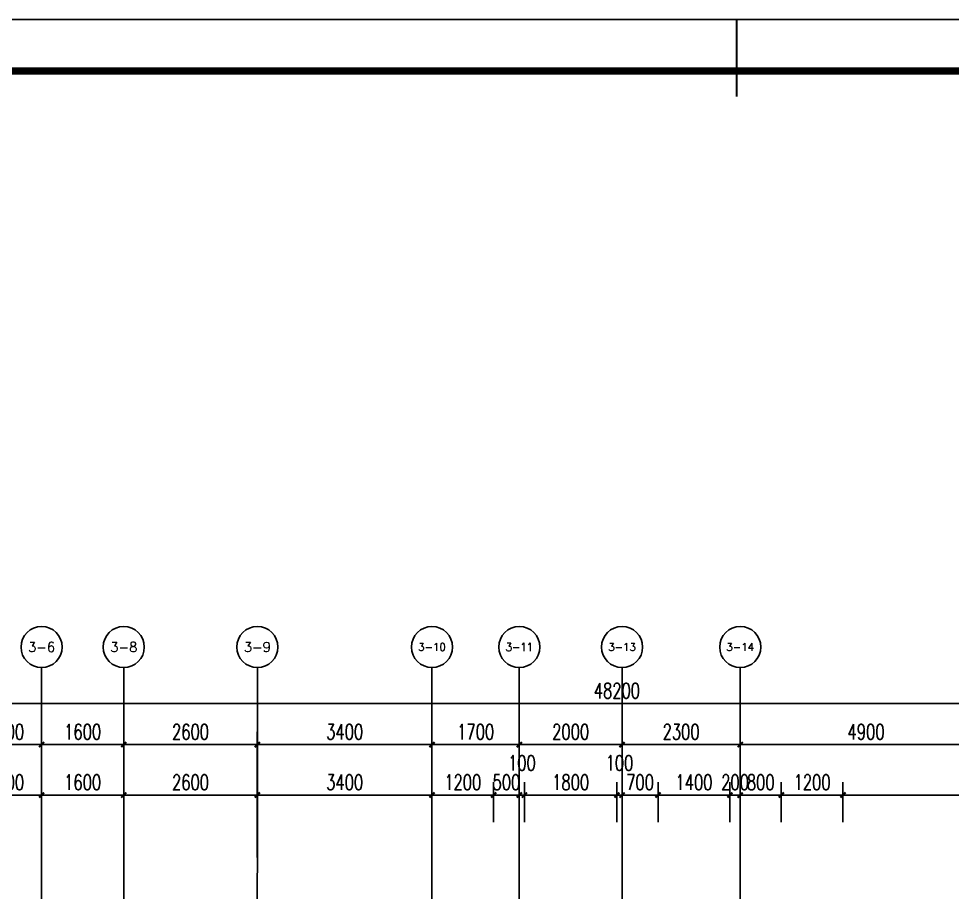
# Model space of a CAD drawing. Extents: x -59851 to 653804, y -249523 to 437614.
# Drawn here: x -31760 to -13585, y 89900 to 106912 of the extents above; entities that cross this region are included whole.
import ezdxf
from ezdxf.enums import TextEntityAlignment as Align

# ---------------------------------------------------------------- set-up
doc = ezdxf.new("R2010")
doc.units = 0
doc.header["$LTSCALE"] = 1000
doc.header["$MEASUREMENT"] = 0
for name, color, linetype in [('A-第三道尺寸线', 105, 'Continuous'), ('AXIS', 3, 'Continuous'), ('AXIS_TEXT', 7, 'Continuous'), ('DOTE', 16, 'Continuous'), ('LABEL_FIXBOX_PM', 7, 'Continuous'), ('LABEL_TXT_PM', 1, 'Continuous')]:
    doc.layers.add(name, color=color, linetype=linetype)
doc.styles.add('_TCH_AXIS', font='COMPLEX', dxfattribs={"bigfont": 'GBCBIG'})
doc.styles.add('_TCH_DIM_T3', font='SIMPLEX.shx', dxfattribs={"width": 0.705882, "bigfont": 'GBCBIG.shx'})
doc.styles.add('COMPLEX', font='COMPLEX')
doc.styles.add('LABEL_TXT_PM', font='pm_njadri_romans1.shx', dxfattribs={"width": 0.7, "bigfont": 'pm_njadri_hztxt.shx'})
doc.dimstyles.new('_TCH_ARCH&&100', dxfattribs={"dimtxt": 297.5, "dimasz": 100, "dimexe": 250, "dimexo": 300, "dimgap": 100, "dimtad": 1, "dimdec": 0, "dimzin": 0, "dimdsep": 46, "dimtxsty": '_TCH_DIM_T3', "dimblk": 'ARCHTICK', "dimcen": 0.09, "dimclrt": 7, "dimazin": 2, "dimtfac": 1, "dimtdec": 0, "dimtix": 1, "dimtmove": 2, "dimatfit": 3, "dimfxl": 0, "dimtolj": 1, "dimtzin": 0, "dimarcsym": 0})

# ---------------------------------------------------------------- blocks, each defined once
blk = doc.blocks.new('zhouxianssceng0329')
at = {"layer": 'DOTE'}
for p, q in [((-31314, 140298), (-31314, 156469)), ((-29714, 140298), (-29714, 156469)), ((-27114, 132090), (-27114, 156469)), ((-23714, 132090), (-23714, 156469)), ((-22014, 143398), (-22014, 156469)), ((-20014, 143398), (-20014, 156469)), ((-17714, 143398), (-17714, 156469))]:
    blk.add_line(p, q, dxfattribs=at)
blk = doc.blocks.new('PMSheet_A1_20150113_5-3892016032414355901')
at = {"layer": 'LABEL_FIXBOX_PM'}
blk.add_lwpolyline([(0, 594), (841, 594), (841, 0), (0, 0)], close=True, dxfattribs=at)
at = {"layer": 'LABEL_FIXBOX_PM', "const_width": 0.35}
blk.add_lwpolyline([(420.5, 594), (420.5, 579)], dxfattribs=at)
at = {"layer": 'LABEL_FIXBOX_PM', "const_width": 1.4}
blk.add_lwpolyline([(831, 584), (25, 584), (25, 10), (831, 10)], close=True, dxfattribs=at)
at = {"layer": 'LABEL_TXT_PM', "style": 'LABEL_TXT_PM'}
for tag, height, width, p in [('修改图应说明理由', 4.5, 0.7, (788.35, 468.8)), ('出图章签名', 4.5, 0.7, (759.46, 338.09)), ('建设单位_U01', 4.5, 0.7, (800.9, 212.14)), ('建设单位', 4.5, 0.7, (800.9, 210.2)), ('建设单位_D01', 4.5, 0.7, (800.9, 207.4)), ('项目名称_U01', 4.5, 0.7, (800.9, 200.42)), ('项目名称', 4.5, 0.7, (800.9, 198.19)), ('项目名称_D01', 4.5, 0.7, (800.9, 195.3)), ('设计编号', 4.5, 0.6, (780.76, 187.9)), ('分项号', 4.5, 0.6, (820.26, 188)), ('项目经理', 4.5, 0.7, (780.26, 172)), ('项目经理签名', 4.5, 0.7, (810.18, 172.26)), ('审定签名', 4.5, 0.7, (810.18, 164.16)), ('审定', 4.5, 0.7, (780.26, 163.9)), ('审核', 4.5, 0.7, (780.26, 156)), ('审核签名', 4.5, 0.7, (810.18, 156.26)), ('项目负责', 4.5, 0.7, (780.26, 148)), ('项目负责签名', 4.5, 0.7, (810.18, 148.26)), ('专业负责', 4.5, 0.7, (780.26, 140)), ('专业负责签名', 4.5, 0.7, (810.18, 140.26)), ('校对', 4.5, 0.7, (780.26, 131.9)), ('校对签名', 4.5, 0.7, (810.18, 132.16)), ('设计签名', 4.5, 0.7, (810.18, 124.26)), ('设计', 4.5, 0.7, (780.26, 124)), ('绘制', 4.5, 0.7, (780.26, 115.9)), ('绘制签名', 4.5, 0.7, (810.18, 116.16)), ('方案_01', 4.5, 0.7, (780.26, 95.9)), ('方案_01签名', 4.5, 0.7, (810.18, 96.16)), ('方案_02', 4.5, 0.7, (780.26, 87.9)), ('方案_02签名', 4.5, 0.7, (810.18, 88.16)), ('方案_03', 4.5, 0.7, (780.29, 79.9)), ('方案_03签名', 4.5, 0.7, (810.2, 80.16)), ('方案_04', 4.5, 0.7, (780.26, 71.9)), ('方案_04签名', 4.5, 0.7, (810.18, 72.16)), ('图名_U02', 4.5, 0.7, (790.5, 60.2)), ('图名_U01', 4.5, 0.7, (790.5, 54.2)), ('图名', 4.5, 0.7, (790.5, 47.96)), ('图名_D01', 4.5, 0.7, (790.5, 42.4)), ('图名_D02', 4.5, 0.7, (790.5, 37)), ('图号', 3.5, 0.7, (760.97, 20.95)), ('图档号', 3.5, 0.7, (781.1, 20.95)), ('日期', 3.5, 0.7, (801.07, 20.95)), ('版本号', 3.5, 0.7, (820.27, 20.95))]:
    blk.add_attdef(tag, text='', height=height, dxfattribs=dict(at, width=width)).set_placement(p, align=Align.CENTER)
blk = doc.blocks.new('_ArchTick')
at = {"color": 0, "linetype": 'ByBlock', "const_width": 0.4}
blk.add_lwpolyline([(-0.5, -0.5), (0.5, 0.5)], dxfattribs=at)
blk = doc.blocks.new('*D2623')
at = {"layer": 'A-第三道尺寸线', "color": 0, "lineweight": -2, "transparency": 16777216}
for p, q in [((-32714, 91267), (-32714, 92044)), ((-31314, 91267), (-31314, 92044)), ((-32714, 91794), (-31314, 91794))]:
    blk.add_line(p, q, dxfattribs=at)
at = {"layer": 'Defpoints', "color": 0, "transparency": 16777216}
for p in [(-31314, 91794), (-32714, 90967), (-31314, 90967)]:
    blk.add_point(p, dxfattribs=at)
at = {"layer": 'A-第三道尺寸线', "color": 0, "lineweight": -2, "transparency": 16777216, "xscale": 100, "yscale": 100, "zscale": 100, "rotation": 180}
blk.add_blockref('_ArchTick', (-32714, 91794), dxfattribs=at)
at = {"layer": 'A-第三道尺寸线', "color": 0, "lineweight": -2, "transparency": 16777216, "xscale": 100, "yscale": 100, "zscale": 100}
blk.add_blockref('_ArchTick', (-31314, 91794), dxfattribs=at)
at = {"layer": 'A-第三道尺寸线', "color": 7, "transparency": 16777216, "insert": (-32014, 92043), "char_height": 297.5, "attachment_point": 5, "style": '_TCH_DIM_T3'}
blk.add_mtext('\\A1;1400', dxfattribs=at)
blk = doc.blocks.new('*D2624')
at = {"layer": 'A-第三道尺寸线', "color": 0, "lineweight": -2, "transparency": 16777216}
for p, q in [((-31314, 91267), (-31314, 92044)), ((-29714, 91267), (-29714, 92044)), ((-31314, 91794), (-29714, 91794))]:
    blk.add_line(p, q, dxfattribs=at)
at = {"layer": 'Defpoints', "color": 0, "transparency": 16777216}
for p in [(-29714, 91794), (-31314, 90967), (-29714, 90967)]:
    blk.add_point(p, dxfattribs=at)
at = {"layer": 'A-第三道尺寸线', "color": 0, "lineweight": -2, "transparency": 16777216, "xscale": 100, "yscale": 100, "zscale": 100, "rotation": 180}
blk.add_blockref('_ArchTick', (-31314, 91794), dxfattribs=at)
at = {"layer": 'A-第三道尺寸线', "color": 0, "lineweight": -2, "transparency": 16777216, "xscale": 100, "yscale": 100, "zscale": 100}
blk.add_blockref('_ArchTick', (-29714, 91794), dxfattribs=at)
at = {"layer": 'A-第三道尺寸线', "color": 7, "transparency": 16777216, "insert": (-30514, 92043), "char_height": 297.5, "attachment_point": 5, "style": '_TCH_DIM_T3'}
blk.add_mtext('\\A1;1600', dxfattribs=at)
blk = doc.blocks.new('*D2625')
at = {"layer": 'A-第三道尺寸线', "color": 0, "lineweight": -2, "transparency": 16777216}
for p, q in [((-29714, 91267), (-29714, 92044)), ((-27114, 91267), (-27114, 92044)), ((-29714, 91794), (-27114, 91794))]:
    blk.add_line(p, q, dxfattribs=at)
at = {"layer": 'Defpoints', "color": 0, "transparency": 16777216}
for p in [(-27114, 91794), (-29714, 90967), (-27114, 90967)]:
    blk.add_point(p, dxfattribs=at)
at = {"layer": 'A-第三道尺寸线', "color": 0, "lineweight": -2, "transparency": 16777216, "xscale": 100, "yscale": 100, "zscale": 100, "rotation": 180}
blk.add_blockref('_ArchTick', (-29714, 91794), dxfattribs=at)
at = {"layer": 'A-第三道尺寸线', "color": 0, "lineweight": -2, "transparency": 16777216, "xscale": 100, "yscale": 100, "zscale": 100}
blk.add_blockref('_ArchTick', (-27114, 91794), dxfattribs=at)
at = {"layer": 'A-第三道尺寸线', "color": 7, "transparency": 16777216, "insert": (-28414, 92043), "char_height": 297.5, "attachment_point": 5, "style": '_TCH_DIM_T3'}
blk.add_mtext('\\A1;2600', dxfattribs=at)
blk = doc.blocks.new('*D2626')
at = {"layer": 'A-第三道尺寸线', "color": 0, "lineweight": -2, "transparency": 16777216}
for p, q in [((-27114, 91267), (-27114, 92044)), ((-23714, 91267), (-23714, 92044)), ((-27114, 91794), (-23714, 91794))]:
    blk.add_line(p, q, dxfattribs=at)
at = {"layer": 'Defpoints', "color": 0, "transparency": 16777216}
for p in [(-23714, 91794), (-27114, 90967), (-23714, 90967)]:
    blk.add_point(p, dxfattribs=at)
at = {"layer": 'A-第三道尺寸线', "color": 0, "lineweight": -2, "transparency": 16777216, "xscale": 100, "yscale": 100, "zscale": 100, "rotation": 180}
blk.add_blockref('_ArchTick', (-27114, 91794), dxfattribs=at)
at = {"layer": 'A-第三道尺寸线', "color": 0, "lineweight": -2, "transparency": 16777216, "xscale": 100, "yscale": 100, "zscale": 100}
blk.add_blockref('_ArchTick', (-23714, 91794), dxfattribs=at)
at = {"layer": 'A-第三道尺寸线', "color": 7, "transparency": 16777216, "insert": (-25414, 92043), "char_height": 297.5, "attachment_point": 5, "style": '_TCH_DIM_T3'}
blk.add_mtext('\\A1;3400', dxfattribs=at)
blk = doc.blocks.new('*D2627')
at = {"layer": 'A-第三道尺寸线', "color": 0, "lineweight": -2, "transparency": 16777216}
for p, q in [((-23714, 91267), (-23714, 92044)), ((-22514, 91267), (-22514, 92044)), ((-23714, 91794), (-22514, 91794))]:
    blk.add_line(p, q, dxfattribs=at)
at = {"layer": 'Defpoints', "color": 0, "transparency": 16777216}
for p in [(-22514, 91794), (-23714, 90967), (-22514, 90967)]:
    blk.add_point(p, dxfattribs=at)
at = {"layer": 'A-第三道尺寸线', "color": 0, "lineweight": -2, "transparency": 16777216, "xscale": 100, "yscale": 100, "zscale": 100, "rotation": 180}
blk.add_blockref('_ArchTick', (-23714, 91794), dxfattribs=at)
at = {"layer": 'A-第三道尺寸线', "color": 0, "lineweight": -2, "transparency": 16777216, "xscale": 100, "yscale": 100, "zscale": 100}
blk.add_blockref('_ArchTick', (-22514, 91794), dxfattribs=at)
at = {"layer": 'A-第三道尺寸线', "color": 7, "transparency": 16777216, "insert": (-23114, 92043), "char_height": 297.5, "attachment_point": 5, "style": '_TCH_DIM_T3'}
blk.add_mtext('\\A1;1200', dxfattribs=at)
blk = doc.blocks.new('*D2628')
at = {"layer": 'A-第三道尺寸线', "color": 0, "lineweight": -2, "transparency": 16777216}
for p, q in [((-22514, 91267), (-22514, 92044)), ((-22014, 91267), (-22014, 92044)), ((-22514, 91794), (-22614, 91794)), ((-22514, 91794), (-22014, 91794)), ((-22014, 91794), (-21914, 91794))]:
    blk.add_line(p, q, dxfattribs=at)
at = {"layer": 'Defpoints', "color": 0, "transparency": 16777216}
for p in [(-22014, 91794), (-22514, 90967), (-22014, 90967)]:
    blk.add_point(p, dxfattribs=at)
at = {"layer": 'A-第三道尺寸线', "color": 0, "lineweight": -2, "transparency": 16777216, "xscale": 100, "yscale": 100, "zscale": 100}
blk.add_blockref('_ArchTick', (-22514, 91794), dxfattribs=at)
at = {"layer": 'A-第三道尺寸线', "color": 0, "lineweight": -2, "transparency": 16777216, "xscale": 100, "yscale": 100, "zscale": 100, "rotation": 180}
blk.add_blockref('_ArchTick', (-22014, 91794), dxfattribs=at)
at = {"layer": 'A-第三道尺寸线', "color": 7, "transparency": 16777216, "insert": (-22264, 92043), "char_height": 297.5, "attachment_point": 5, "style": '_TCH_DIM_T3'}
blk.add_mtext('\\A1;500', dxfattribs=at)
blk = doc.blocks.new('*D2629')
at = {"layer": 'A-第三道尺寸线', "color": 0, "lineweight": -2, "transparency": 16777216}
for p, q in [((-22014, 91267), (-22014, 92044)), ((-21914, 91267), (-21914, 92044)), ((-22014, 91794), (-22114, 91794)), ((-22014, 91794), (-21914, 91794)), ((-21914, 91794), (-21814, 91794))]:
    blk.add_line(p, q, dxfattribs=at)
at = {"layer": 'Defpoints', "color": 0, "transparency": 16777216}
for p in [(-21914, 91794), (-22014, 90967), (-21914, 90967)]:
    blk.add_point(p, dxfattribs=at)
at = {"layer": 'A-第三道尺寸线', "color": 0, "lineweight": -2, "transparency": 16777216, "xscale": 100, "yscale": 100, "zscale": 100}
blk.add_blockref('_ArchTick', (-22014, 91794), dxfattribs=at)
at = {"layer": 'A-第三道尺寸线', "color": 0, "lineweight": -2, "transparency": 16777216, "xscale": 100, "yscale": 100, "zscale": 100, "rotation": 180}
blk.add_blockref('_ArchTick', (-21914, 91794), dxfattribs=at)
at = {"layer": 'A-第三道尺寸线', "color": 7, "transparency": 16777216, "insert": (-21964, 92419), "char_height": 297.5, "attachment_point": 5, "style": '_TCH_DIM_T3'}
blk.add_mtext('\\A1;100', dxfattribs=at)
blk = doc.blocks.new('*D2630')
at = {"layer": 'A-第三道尺寸线', "color": 0, "lineweight": -2, "transparency": 16777216}
for p, q in [((-21914, 91267), (-21914, 92044)), ((-20114, 91267), (-20114, 92044)), ((-21914, 91794), (-20114, 91794))]:
    blk.add_line(p, q, dxfattribs=at)
at = {"layer": 'Defpoints', "color": 0, "transparency": 16777216}
for p in [(-20114, 91794), (-21914, 90967), (-20114, 90967)]:
    blk.add_point(p, dxfattribs=at)
at = {"layer": 'A-第三道尺寸线', "color": 0, "lineweight": -2, "transparency": 16777216, "xscale": 100, "yscale": 100, "zscale": 100, "rotation": 180}
blk.add_blockref('_ArchTick', (-21914, 91794), dxfattribs=at)
at = {"layer": 'A-第三道尺寸线', "color": 0, "lineweight": -2, "transparency": 16777216, "xscale": 100, "yscale": 100, "zscale": 100}
blk.add_blockref('_ArchTick', (-20114, 91794), dxfattribs=at)
at = {"layer": 'A-第三道尺寸线', "color": 7, "transparency": 16777216, "insert": (-21014, 92043), "char_height": 297.5, "attachment_point": 5, "style": '_TCH_DIM_T3'}
blk.add_mtext('\\A1;1800', dxfattribs=at)
blk = doc.blocks.new('*D2631')
at = {"layer": 'A-第三道尺寸线', "color": 0, "lineweight": -2, "transparency": 16777216}
for p, q in [((-20114, 91267), (-20114, 92044)), ((-20014, 91267), (-20014, 92044)), ((-20114, 91794), (-20214, 91794)), ((-20114, 91794), (-20014, 91794)), ((-20014, 91794), (-19914, 91794))]:
    blk.add_line(p, q, dxfattribs=at)
at = {"layer": 'Defpoints', "color": 0, "transparency": 16777216}
for p in [(-20014, 91794), (-20114, 90967), (-20014, 90967)]:
    blk.add_point(p, dxfattribs=at)
at = {"layer": 'A-第三道尺寸线', "color": 0, "lineweight": -2, "transparency": 16777216, "xscale": 100, "yscale": 100, "zscale": 100}
blk.add_blockref('_ArchTick', (-20114, 91794), dxfattribs=at)
at = {"layer": 'A-第三道尺寸线', "color": 0, "lineweight": -2, "transparency": 16777216, "xscale": 100, "yscale": 100, "zscale": 100, "rotation": 180}
blk.add_blockref('_ArchTick', (-20014, 91794), dxfattribs=at)
at = {"layer": 'A-第三道尺寸线', "color": 7, "transparency": 16777216, "insert": (-20064, 92419), "char_height": 297.5, "attachment_point": 5, "style": '_TCH_DIM_T3'}
blk.add_mtext('\\A1;100', dxfattribs=at)
blk = doc.blocks.new('*D2632')
at = {"layer": 'A-第三道尺寸线', "color": 0, "lineweight": -2, "transparency": 16777216}
for p, q in [((-20014, 91267), (-20014, 92044)), ((-19314, 91267), (-19314, 92044)), ((-20014, 91794), (-20114, 91794)), ((-20014, 91794), (-19314, 91794)), ((-19314, 91794), (-19214, 91794))]:
    blk.add_line(p, q, dxfattribs=at)
at = {"layer": 'Defpoints', "color": 0, "transparency": 16777216}
for p in [(-19314, 91794), (-20014, 90967), (-19314, 90967)]:
    blk.add_point(p, dxfattribs=at)
at = {"layer": 'A-第三道尺寸线', "color": 0, "lineweight": -2, "transparency": 16777216, "xscale": 100, "yscale": 100, "zscale": 100}
blk.add_blockref('_ArchTick', (-20014, 91794), dxfattribs=at)
at = {"layer": 'A-第三道尺寸线', "color": 0, "lineweight": -2, "transparency": 16777216, "xscale": 100, "yscale": 100, "zscale": 100, "rotation": 180}
blk.add_blockref('_ArchTick', (-19314, 91794), dxfattribs=at)
at = {"layer": 'A-第三道尺寸线', "color": 7, "transparency": 16777216, "insert": (-19664, 92043), "char_height": 297.5, "attachment_point": 5, "style": '_TCH_DIM_T3'}
blk.add_mtext('\\A1;700', dxfattribs=at)
blk = doc.blocks.new('*D2633')
at = {"layer": 'A-第三道尺寸线', "color": 0, "lineweight": -2, "transparency": 16777216}
for p, q in [((-19314, 91267), (-19314, 92044)), ((-17914, 91267), (-17914, 92044)), ((-19314, 91794), (-17914, 91794))]:
    blk.add_line(p, q, dxfattribs=at)
at = {"layer": 'Defpoints', "color": 0, "transparency": 16777216}
for p in [(-17914, 91794), (-19314, 90967), (-17914, 90967)]:
    blk.add_point(p, dxfattribs=at)
at = {"layer": 'A-第三道尺寸线', "color": 0, "lineweight": -2, "transparency": 16777216, "xscale": 100, "yscale": 100, "zscale": 100, "rotation": 180}
blk.add_blockref('_ArchTick', (-19314, 91794), dxfattribs=at)
at = {"layer": 'A-第三道尺寸线', "color": 0, "lineweight": -2, "transparency": 16777216, "xscale": 100, "yscale": 100, "zscale": 100}
blk.add_blockref('_ArchTick', (-17914, 91794), dxfattribs=at)
at = {"layer": 'A-第三道尺寸线', "color": 7, "transparency": 16777216, "insert": (-18614, 92043), "char_height": 297.5, "attachment_point": 5, "style": '_TCH_DIM_T3'}
blk.add_mtext('\\A1;1400', dxfattribs=at)
blk = doc.blocks.new('*D2634')
at = {"layer": 'A-第三道尺寸线', "color": 0, "lineweight": -2, "transparency": 16777216}
for p, q in [((-17914, 91267), (-17914, 92044)), ((-17714, 91267), (-17714, 92044)), ((-17914, 91794), (-18014, 91794)), ((-17914, 91794), (-17714, 91794)), ((-17714, 91794), (-17614, 91794))]:
    blk.add_line(p, q, dxfattribs=at)
at = {"layer": 'Defpoints', "color": 0, "transparency": 16777216}
for p in [(-17714, 91794), (-17914, 90967), (-17714, 90967)]:
    blk.add_point(p, dxfattribs=at)
at = {"layer": 'A-第三道尺寸线', "color": 0, "lineweight": -2, "transparency": 16777216, "xscale": 100, "yscale": 100, "zscale": 100}
blk.add_blockref('_ArchTick', (-17914, 91794), dxfattribs=at)
at = {"layer": 'A-第三道尺寸线', "color": 0, "lineweight": -2, "transparency": 16777216, "xscale": 100, "yscale": 100, "zscale": 100, "rotation": 180}
blk.add_blockref('_ArchTick', (-17714, 91794), dxfattribs=at)
at = {"layer": 'A-第三道尺寸线', "color": 7, "transparency": 16777216, "insert": (-17814, 92043), "char_height": 297.5, "attachment_point": 5, "style": '_TCH_DIM_T3'}
blk.add_mtext('\\A1;200', dxfattribs=at)
blk = doc.blocks.new('*D2635')
at = {"layer": 'A-第三道尺寸线', "color": 0, "lineweight": -2, "transparency": 16777216}
for p, q in [((-17714, 91267), (-17714, 92044)), ((-16914, 91267), (-16914, 92044)), ((-17714, 91794), (-16914, 91794))]:
    blk.add_line(p, q, dxfattribs=at)
at = {"layer": 'Defpoints', "color": 0, "transparency": 16777216}
for p in [(-16914, 91794), (-17714, 90967), (-16914, 90967)]:
    blk.add_point(p, dxfattribs=at)
at = {"layer": 'A-第三道尺寸线', "color": 0, "lineweight": -2, "transparency": 16777216, "xscale": 100, "yscale": 100, "zscale": 100, "rotation": 180}
blk.add_blockref('_ArchTick', (-17714, 91794), dxfattribs=at)
at = {"layer": 'A-第三道尺寸线', "color": 0, "lineweight": -2, "transparency": 16777216, "xscale": 100, "yscale": 100, "zscale": 100}
blk.add_blockref('_ArchTick', (-16914, 91794), dxfattribs=at)
at = {"layer": 'A-第三道尺寸线', "color": 7, "transparency": 16777216, "insert": (-17314, 92043), "char_height": 297.5, "attachment_point": 5, "style": '_TCH_DIM_T3'}
blk.add_mtext('\\A1;800', dxfattribs=at)
blk = doc.blocks.new('*D2636')
at = {"layer": 'A-第三道尺寸线', "color": 0, "lineweight": -2, "transparency": 16777216}
for p, q in [((-16914, 91267), (-16914, 92044)), ((-15714, 91267), (-15714, 92044)), ((-16914, 91794), (-15714, 91794))]:
    blk.add_line(p, q, dxfattribs=at)
at = {"layer": 'Defpoints', "color": 0, "transparency": 16777216}
for p in [(-15714, 91794), (-16914, 90967), (-15714, 90967)]:
    blk.add_point(p, dxfattribs=at)
at = {"layer": 'A-第三道尺寸线', "color": 0, "lineweight": -2, "transparency": 16777216, "xscale": 100, "yscale": 100, "zscale": 100, "rotation": 180}
blk.add_blockref('_ArchTick', (-16914, 91794), dxfattribs=at)
at = {"layer": 'A-第三道尺寸线', "color": 0, "lineweight": -2, "transparency": 16777216, "xscale": 100, "yscale": 100, "zscale": 100}
blk.add_blockref('_ArchTick', (-15714, 91794), dxfattribs=at)
at = {"layer": 'A-第三道尺寸线', "color": 7, "transparency": 16777216, "insert": (-16314, 92043), "char_height": 297.5, "attachment_point": 5, "style": '_TCH_DIM_T3'}
blk.add_mtext('\\A1;1200', dxfattribs=at)
blk = doc.blocks.new('*D2637')
at = {"layer": 'A-第三道尺寸线', "color": 0, "lineweight": -2, "transparency": 16777216}
for p, q in [((-15714, 91267), (-15714, 92044)), ((-9714, 91267), (-9714, 92044)), ((-15714, 91794), (-9714, 91794))]:
    blk.add_line(p, q, dxfattribs=at)
at = {"layer": 'Defpoints', "color": 0, "transparency": 16777216}
for p in [(-9714, 91794), (-15714, 90967), (-9714, 90967)]:
    blk.add_point(p, dxfattribs=at)
at = {"layer": 'A-第三道尺寸线', "color": 0, "lineweight": -2, "transparency": 16777216, "xscale": 100, "yscale": 100, "zscale": 100, "rotation": 180}
blk.add_blockref('_ArchTick', (-15714, 91794), dxfattribs=at)
at = {"layer": 'A-第三道尺寸线', "color": 0, "lineweight": -2, "transparency": 16777216, "xscale": 100, "yscale": 100, "zscale": 100}
blk.add_blockref('_ArchTick', (-9714, 91794), dxfattribs=at)
at = {"layer": 'A-第三道尺寸线', "color": 7, "transparency": 16777216, "insert": (-12714, 92043), "char_height": 297.5, "attachment_point": 5, "style": '_TCH_DIM_T3'}
blk.add_mtext('\\A1;6000', dxfattribs=at)
blk = doc.blocks.new('*D2913')
at = {"layer": 'AXIS', "color": 0, "lineweight": -2, "transparency": 16777216}
for p, q in [((-32714, 90577), (-32714, 93027)), ((-31314, 90577), (-31314, 93027)), ((-32714, 92777), (-31314, 92777))]:
    blk.add_line(p, q, dxfattribs=at)
at = {"layer": 'Defpoints', "color": 0, "transparency": 16777216}
for p in [(-31314, 92777), (-32714, 90277), (-31314, 90277)]:
    blk.add_point(p, dxfattribs=at)
at = {"layer": 'AXIS', "color": 0, "lineweight": -2, "transparency": 16777216, "xscale": 100, "yscale": 100, "zscale": 100, "rotation": 180}
blk.add_blockref('_ArchTick', (-32714, 92777), dxfattribs=at)
at = {"layer": 'AXIS', "color": 0, "lineweight": -2, "transparency": 16777216, "xscale": 100, "yscale": 100, "zscale": 100}
blk.add_blockref('_ArchTick', (-31314, 92777), dxfattribs=at)
at = {"layer": 'AXIS', "color": 7, "transparency": 16777216, "insert": (-32014, 93026), "char_height": 297.5, "attachment_point": 5, "style": '_TCH_DIM_T3'}
blk.add_mtext('\\A1;1400', dxfattribs=at)
blk = doc.blocks.new('*D2914')
at = {"layer": 'AXIS', "color": 0, "lineweight": -2, "transparency": 16777216}
for p, q in [((-31314, 90577), (-31314, 93027)), ((-29714, 90577), (-29714, 93027)), ((-31314, 92777), (-29714, 92777))]:
    blk.add_line(p, q, dxfattribs=at)
at = {"layer": 'Defpoints', "color": 0, "transparency": 16777216}
for p in [(-29714, 92777), (-31314, 90277), (-29714, 90277)]:
    blk.add_point(p, dxfattribs=at)
at = {"layer": 'AXIS', "color": 0, "lineweight": -2, "transparency": 16777216, "xscale": 100, "yscale": 100, "zscale": 100, "rotation": 180}
blk.add_blockref('_ArchTick', (-31314, 92777), dxfattribs=at)
at = {"layer": 'AXIS', "color": 0, "lineweight": -2, "transparency": 16777216, "xscale": 100, "yscale": 100, "zscale": 100}
blk.add_blockref('_ArchTick', (-29714, 92777), dxfattribs=at)
at = {"layer": 'AXIS', "color": 7, "transparency": 16777216, "insert": (-30514, 93026), "char_height": 297.5, "attachment_point": 5, "style": '_TCH_DIM_T3'}
blk.add_mtext('\\A1;1600', dxfattribs=at)
blk = doc.blocks.new('*D2915')
at = {"layer": 'AXIS', "color": 0, "lineweight": -2, "transparency": 16777216}
for p, q in [((-29714, 90577), (-29714, 93027)), ((-27114, 90577), (-27114, 93027)), ((-29714, 92777), (-27114, 92777))]:
    blk.add_line(p, q, dxfattribs=at)
at = {"layer": 'Defpoints', "color": 0, "transparency": 16777216}
for p in [(-27114, 92777), (-29714, 90277), (-27114, 90277)]:
    blk.add_point(p, dxfattribs=at)
at = {"layer": 'AXIS', "color": 0, "lineweight": -2, "transparency": 16777216, "xscale": 100, "yscale": 100, "zscale": 100, "rotation": 180}
blk.add_blockref('_ArchTick', (-29714, 92777), dxfattribs=at)
at = {"layer": 'AXIS', "color": 0, "lineweight": -2, "transparency": 16777216, "xscale": 100, "yscale": 100, "zscale": 100}
blk.add_blockref('_ArchTick', (-27114, 92777), dxfattribs=at)
at = {"layer": 'AXIS', "color": 7, "transparency": 16777216, "insert": (-28414, 93026), "char_height": 297.5, "attachment_point": 5, "style": '_TCH_DIM_T3'}
blk.add_mtext('\\A1;2600', dxfattribs=at)
blk = doc.blocks.new('*D2916')
at = {"layer": 'AXIS', "color": 0, "lineweight": -2, "transparency": 16777216}
for p, q in [((-27114, 90577), (-27114, 93027)), ((-23714, 90577), (-23714, 93027)), ((-27114, 92777), (-23714, 92777))]:
    blk.add_line(p, q, dxfattribs=at)
at = {"layer": 'Defpoints', "color": 0, "transparency": 16777216}
for p in [(-23714, 92777), (-27114, 90277), (-23714, 90277)]:
    blk.add_point(p, dxfattribs=at)
at = {"layer": 'AXIS', "color": 0, "lineweight": -2, "transparency": 16777216, "xscale": 100, "yscale": 100, "zscale": 100, "rotation": 180}
blk.add_blockref('_ArchTick', (-27114, 92777), dxfattribs=at)
at = {"layer": 'AXIS', "color": 0, "lineweight": -2, "transparency": 16777216, "xscale": 100, "yscale": 100, "zscale": 100}
blk.add_blockref('_ArchTick', (-23714, 92777), dxfattribs=at)
at = {"layer": 'AXIS', "color": 7, "transparency": 16777216, "insert": (-25414, 93026), "char_height": 297.5, "attachment_point": 5, "style": '_TCH_DIM_T3'}
blk.add_mtext('\\A1;3400', dxfattribs=at)
blk = doc.blocks.new('*D2917')
at = {"layer": 'AXIS', "color": 0, "lineweight": -2, "transparency": 16777216}
for p, q in [((-23714, 90577), (-23714, 93027)), ((-22014, 90577), (-22014, 93027)), ((-23714, 92777), (-22014, 92777))]:
    blk.add_line(p, q, dxfattribs=at)
at = {"layer": 'Defpoints', "color": 0, "transparency": 16777216}
for p in [(-22014, 92777), (-23714, 90277), (-22014, 90277)]:
    blk.add_point(p, dxfattribs=at)
at = {"layer": 'AXIS', "color": 0, "lineweight": -2, "transparency": 16777216, "xscale": 100, "yscale": 100, "zscale": 100, "rotation": 180}
blk.add_blockref('_ArchTick', (-23714, 92777), dxfattribs=at)
at = {"layer": 'AXIS', "color": 0, "lineweight": -2, "transparency": 16777216, "xscale": 100, "yscale": 100, "zscale": 100}
blk.add_blockref('_ArchTick', (-22014, 92777), dxfattribs=at)
at = {"layer": 'AXIS', "color": 7, "transparency": 16777216, "insert": (-22864, 93026), "char_height": 297.5, "attachment_point": 5, "style": '_TCH_DIM_T3'}
blk.add_mtext('\\A1;1700', dxfattribs=at)
blk = doc.blocks.new('*D2918')
at = {"layer": 'AXIS', "color": 0, "lineweight": -2, "transparency": 16777216}
for p, q in [((-22014, 90577), (-22014, 93027)), ((-20014, 90577), (-20014, 93027)), ((-22014, 92777), (-20014, 92777))]:
    blk.add_line(p, q, dxfattribs=at)
at = {"layer": 'Defpoints', "color": 0, "transparency": 16777216}
for p in [(-20014, 92777), (-22014, 90277), (-20014, 90277)]:
    blk.add_point(p, dxfattribs=at)
at = {"layer": 'AXIS', "color": 0, "lineweight": -2, "transparency": 16777216, "xscale": 100, "yscale": 100, "zscale": 100, "rotation": 180}
blk.add_blockref('_ArchTick', (-22014, 92777), dxfattribs=at)
at = {"layer": 'AXIS', "color": 0, "lineweight": -2, "transparency": 16777216, "xscale": 100, "yscale": 100, "zscale": 100}
blk.add_blockref('_ArchTick', (-20014, 92777), dxfattribs=at)
at = {"layer": 'AXIS', "color": 7, "transparency": 16777216, "insert": (-21014, 93026), "char_height": 297.5, "attachment_point": 5, "style": '_TCH_DIM_T3'}
blk.add_mtext('\\A1;2000', dxfattribs=at)
blk = doc.blocks.new('*D2919')
at = {"layer": 'AXIS', "color": 0, "lineweight": -2, "transparency": 16777216}
for p, q in [((-20014, 90577), (-20014, 93027)), ((-17714, 90577), (-17714, 93027)), ((-20014, 92777), (-17714, 92777))]:
    blk.add_line(p, q, dxfattribs=at)
at = {"layer": 'Defpoints', "color": 0, "transparency": 16777216}
for p in [(-17714, 92777), (-20014, 90277), (-17714, 90277)]:
    blk.add_point(p, dxfattribs=at)
at = {"layer": 'AXIS', "color": 0, "lineweight": -2, "transparency": 16777216, "xscale": 100, "yscale": 100, "zscale": 100, "rotation": 180}
blk.add_blockref('_ArchTick', (-20014, 92777), dxfattribs=at)
at = {"layer": 'AXIS', "color": 0, "lineweight": -2, "transparency": 16777216, "xscale": 100, "yscale": 100, "zscale": 100}
blk.add_blockref('_ArchTick', (-17714, 92777), dxfattribs=at)
at = {"layer": 'AXIS', "color": 7, "transparency": 16777216, "insert": (-18864, 93026), "char_height": 297.5, "attachment_point": 5, "style": '_TCH_DIM_T3'}
blk.add_mtext('\\A1;2300', dxfattribs=at)
blk = doc.blocks.new('*D2920')
at = {"layer": 'AXIS', "color": 0, "lineweight": -2, "transparency": 16777216}
for p, q in [((-17714, 90577), (-17714, 93027)), ((-12814, 90577), (-12814, 93027)), ((-17714, 92777), (-12814, 92777))]:
    blk.add_line(p, q, dxfattribs=at)
at = {"layer": 'Defpoints', "color": 0, "transparency": 16777216}
for p in [(-12814, 92777), (-17714, 90277), (-12814, 90277)]:
    blk.add_point(p, dxfattribs=at)
at = {"layer": 'AXIS', "color": 0, "lineweight": -2, "transparency": 16777216, "xscale": 100, "yscale": 100, "zscale": 100, "rotation": 180}
blk.add_blockref('_ArchTick', (-17714, 92777), dxfattribs=at)
at = {"layer": 'AXIS', "color": 0, "lineweight": -2, "transparency": 16777216, "xscale": 100, "yscale": 100, "zscale": 100}
blk.add_blockref('_ArchTick', (-12814, 92777), dxfattribs=at)
at = {"layer": 'AXIS', "color": 7, "transparency": 16777216, "insert": (-15264, 93026), "char_height": 297.5, "attachment_point": 5, "style": '_TCH_DIM_T3'}
blk.add_mtext('\\A1;4900', dxfattribs=at)
blk = doc.blocks.new('*D2927')
at = {"layer": 'AXIS', "color": 0, "lineweight": -2, "transparency": 16777216}
for p, q in [((-44214, 92344), (-44214, 93827)), ((3986, 92344), (3986, 93827)), ((-44214, 93577), (3986, 93577))]:
    blk.add_line(p, q, dxfattribs=at)
at = {"layer": 'Defpoints', "color": 0, "transparency": 16777216}
for p in [(3986, 93577), (-44214, 92044), (3986, 92044)]:
    blk.add_point(p, dxfattribs=at)
at = {"layer": 'AXIS', "color": 0, "lineweight": -2, "transparency": 16777216, "xscale": 100, "yscale": 100, "zscale": 100, "rotation": 180}
blk.add_blockref('_ArchTick', (-44214, 93577), dxfattribs=at)
at = {"layer": 'AXIS', "color": 0, "lineweight": -2, "transparency": 16777216, "xscale": 100, "yscale": 100, "zscale": 100}
blk.add_blockref('_ArchTick', (3986, 93577), dxfattribs=at)
at = {"layer": 'AXIS', "color": 7, "transparency": 16777216, "insert": (-20114, 93826), "char_height": 297.5, "attachment_point": 5, "style": '_TCH_DIM_T3'}
blk.add_mtext('\\A1;48200', dxfattribs=at)
blk = doc.blocks.new('_AXISO')
blk.add_circle((0, 0), 0.5)
at = {"layer": 'AXIS_TEXT', "style": 'COMPLEX', "width": 1.041667}
blk.add_attdef('A', text='', height=0.56, dxfattribs=at).set_placement((-0.25, -0.28), (0.25, -0.28), align=Align.FIT)

msp = doc.modelspace()

# ---------------------------------------------------------------- linework, layer by layer
at = {"layer": 'AXIS'}
for p, q in [((-31313.7, 90276.9), (-31313.7, 94276.9)), ((-29713.7, 90276.9), (-29713.7, 94276.9)), ((-27113.7, 90276.9), (-27113.7, 94276.9)), ((-23713.7, 90276.9), (-23713.7, 94276.9)), ((-22013.7, 90276.9), (-22013.7, 94276.9)), ((-20013.7, 90276.9), (-20013.7, 94276.9)), ((-17713.7, 90276.9), (-17713.7, 94276.9))]:
    msp.add_line(p, q, dxfattribs=at)

# ---------------------------------------------------------------- block references
at = {"xscale": 100, "yscale": 100, "zscale": 100}
msp.add_blockref('PMSheet_A1_20150113_5-3892016032414355901', (-59833.4, 47494.6), dxfattribs=at)
msp.add_blockref('zhouxianssceng0329', (0, -66192.5))
at = {"layer": 'AXIS'}
ref = msp.add_blockref('_AXISO', (-31313.7, 94676.9), dxfattribs=dict(at, xscale=800, yscale=800, zscale=800))
ref.add_attrib('A', '3-6', dxfattribs={"layer": 'AXIS_TEXT', "height": 187.78, "style": '_TCH_AXIS'}).set_placement((-31577.5, 94583), (-31049.9, 94583), align=Align.FIT)
ref = msp.add_blockref('_AXISO', (-29713.7, 94676.9), dxfattribs=dict(at, xscale=800, yscale=800, zscale=800))
ref.add_attrib('A', '3-8', dxfattribs={"layer": 'AXIS_TEXT', "height": 187.78, "style": '_TCH_AXIS'}).set_placement((-29977.5, 94583), (-29449.9, 94583), align=Align.FIT)
ref = msp.add_blockref('_AXISO', (-27113.7, 94676.9), dxfattribs=dict(at, xscale=800, yscale=800, zscale=800))
ref.add_attrib('A', '3-9', dxfattribs={"layer": 'AXIS_TEXT', "height": 187.78, "style": '_TCH_AXIS'}).set_placement((-27377.5, 94583), (-26849.9, 94583), align=Align.FIT)
ref = msp.add_blockref('_AXISO', (-23713.7, 94676.9), dxfattribs=dict(at, xscale=800, yscale=800, zscale=800))
ref.add_attrib('A', '3-10', dxfattribs={"layer": 'AXIS_TEXT', "height": 152.88, "style": '_TCH_AXIS'}).set_placement((-23983.1, 94600.4), (-23444.4, 94600.4), align=Align.FIT)
ref = msp.add_blockref('_AXISO', (-22013.7, 94676.9), dxfattribs=dict(at, xscale=800, yscale=800, zscale=800))
ref.add_attrib('A', '3-11', dxfattribs={"layer": 'AXIS_TEXT', "height": 163.05, "style": '_TCH_AXIS'}).set_placement((-22281.6, 94595.4), (-21745.8, 94595.4), align=Align.FIT)
ref = msp.add_blockref('_AXISO', (-20013.7, 94676.9), dxfattribs=dict(at, xscale=800, yscale=800, zscale=800))
ref.add_attrib('A', '3-13', dxfattribs={"layer": 'AXIS_TEXT', "height": 152.88, "style": '_TCH_AXIS'}).set_placement((-20283.1, 94600.4), (-19744.4, 94600.4), align=Align.FIT)
ref = msp.add_blockref('_AXISO', (-17713.7, 94676.9), dxfattribs=dict(at, xscale=800, yscale=800, zscale=800))
ref.add_attrib('A', '3-14', dxfattribs={"layer": 'AXIS_TEXT', "height": 149.15, "style": '_TCH_AXIS'}).set_placement((-17983.6, 94602.3), (-17443.8, 94602.3), align=Align.FIT)

# ---------------------------------------------------------------- dimensions: what is measured, and where the dimension line sits
at = {"layer": 'A-第三道尺寸线'}
for base, p1, p2, picture, middle in [((-21913.7, 91794.1), (-22013.7, 90966.9), (-21913.7, 90966.9), '*D2629', (-21963.7, 92419.1)), ((-20013.7, 91794.1), (-20113.7, 90966.9), (-20013.7, 90966.9), '*D2631', (-20063.7, 92419.1))]:
    dim = msp.add_linear_dim(base=base, p1=p1, p2=p2, angle=0, dimstyle='_TCH_ARCH&&100', dxfattribs=at)
    dim.commit()
    dim.dimension.update_dxf_attribs({"geometry": picture, "text_midpoint": middle, "dimtype": 161})
for p1, p2, picture, middle in [((-32713.7, 90966.9), (-31313.7, 90966.9), '*D2623', (-32013.7, 92042.8)), ((-31313.7, 90966.9), (-29713.7, 90966.9), '*D2624', (-30513.7, 92042.8)), ((-29713.7, 90966.9), (-27113.7, 90966.9), '*D2625', (-28413.7, 92042.8)), ((-27113.7, 90966.9), (-23713.7, 90966.9), '*D2626', (-25413.7, 92042.8)), ((-23713.7, 90966.9), (-22513.7, 90966.9), '*D2627', (-23113.7, 92042.8)), ((-22513.7, 90966.9), (-22013.7, 90966.9), '*D2628', (-22263.7, 92042.8)), ((-21913.7, 90966.9), (-20113.7, 90966.9), '*D2630', (-21013.7, 92042.8)), ((-20013.7, 90966.9), (-19313.7, 90966.9), '*D2632', (-19663.7, 92042.8)), ((-19313.7, 90966.9), (-17913.7, 90966.9), '*D2633', (-18613.7, 92042.8)), ((-17913.7, 90966.9), (-17713.7, 90966.9), '*D2634', (-17813.7, 92042.8)), ((-17713.7, 90966.9), (-16913.7, 90966.9), '*D2635', (-17313.7, 92042.8)), ((-16913.7, 90966.9), (-15713.7, 90966.9), '*D2636', (-16313.7, 92042.8)), ((-15713.7, 90966.9), (-9713.7, 90966.9), '*D2637', (-12713.7, 92042.8))]:
    dim = msp.add_aligned_dim(p1=p1, p2=p2, distance=827.2, dimstyle='_TCH_ARCH&&100', dxfattribs=at)
    dim.commit()
    dim.dimension.update_dxf_attribs({"geometry": picture, "text_midpoint": middle})
at = {"layer": 'AXIS'}
for p1, p2, distance, picture, middle in [((-44213.7, 92044.1), (3986.3, 92044.1), 1532.8, '*D2927', (-20113.7, 93825.6)), ((-32713.7, 90276.9), (-31313.7, 90276.9), 2500, '*D2913', (-32013.7, 93025.6)), ((-31313.7, 90276.9), (-29713.7, 90276.9), 2500, '*D2914', (-30513.7, 93025.6)), ((-29713.7, 90276.9), (-27113.7, 90276.9), 2500, '*D2915', (-28413.7, 93025.6)), ((-27113.7, 90276.9), (-23713.7, 90276.9), 2500, '*D2916', (-25413.7, 93025.6)), ((-23713.7, 90276.9), (-22013.7, 90276.9), 2500, '*D2917', (-22863.7, 93025.6)), ((-22013.7, 90276.9), (-20013.7, 90276.9), 2500, '*D2918', (-21013.7, 93025.6)), ((-20013.7, 90276.9), (-17713.7, 90276.9), 2500, '*D2919', (-18863.7, 93025.6)), ((-17713.7, 90276.9), (-12813.7, 90276.9), 2500, '*D2920', (-15263.7, 93025.6))]:
    dim = msp.add_aligned_dim(p1=p1, p2=p2, distance=distance, dimstyle='_TCH_ARCH&&100', dxfattribs=at)
    dim.commit()
    dim.dimension.update_dxf_attribs({"geometry": picture, "text_midpoint": middle})

doc.saveas('drawing.dxf')
